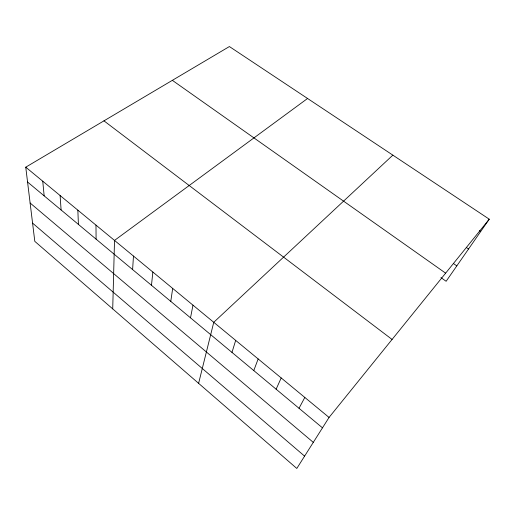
<?xml version="1.0" encoding="UTF-8"?>
<svg xmlns="http://www.w3.org/2000/svg" width="515" height="515" viewBox="0 0 515 515"><rect width="100%" height="100%" fill="white"/><g stroke="black" fill="none" stroke-linecap="round" stroke-linejoin="round"><path stroke-width="0.77" d="M112.721 308.897L114.517 240.415L307.571 98.481M132.613 269.583L133.469 256.052M151.481 285.316L152.852 272.049M170.774 301.391L172.686 288.413M190.505 317.839L192.983 305.157M198.61 383.34L213.757 322.3L392.855 155.144M231.975 352.408L235.683 340.389M253.779 370.581L258.157 358.929M276.124 389.198L281.196 377.939M299.015 408.279L304.822 397.438M489.25 219.184L329.059 417.44L296.807 468.45L34.801 241.355L25.75 167.175L229.394 46.55L489.25 219.184L446.125 281.287L440.949 277.617M479.394 230.63L480.695 231.505M466.603 247.664L468.547 248.996M453.586 263.635L456.818 265.888M172.351 80.334L445.636 273.162M103.959 120.845L392.076 339.449M25.75 167.175L329.059 417.44M27.565 182.027L322.487 427.843M30.121 203L313.3 442.366M32.58 223.124L304.597 456.129M42.745 181.196L44.161 195.861M60.107 195.52L61.105 209.985M77.849 210.159L78.415 224.411M95.977 225.119L96.093 239.147"/></g></svg>
